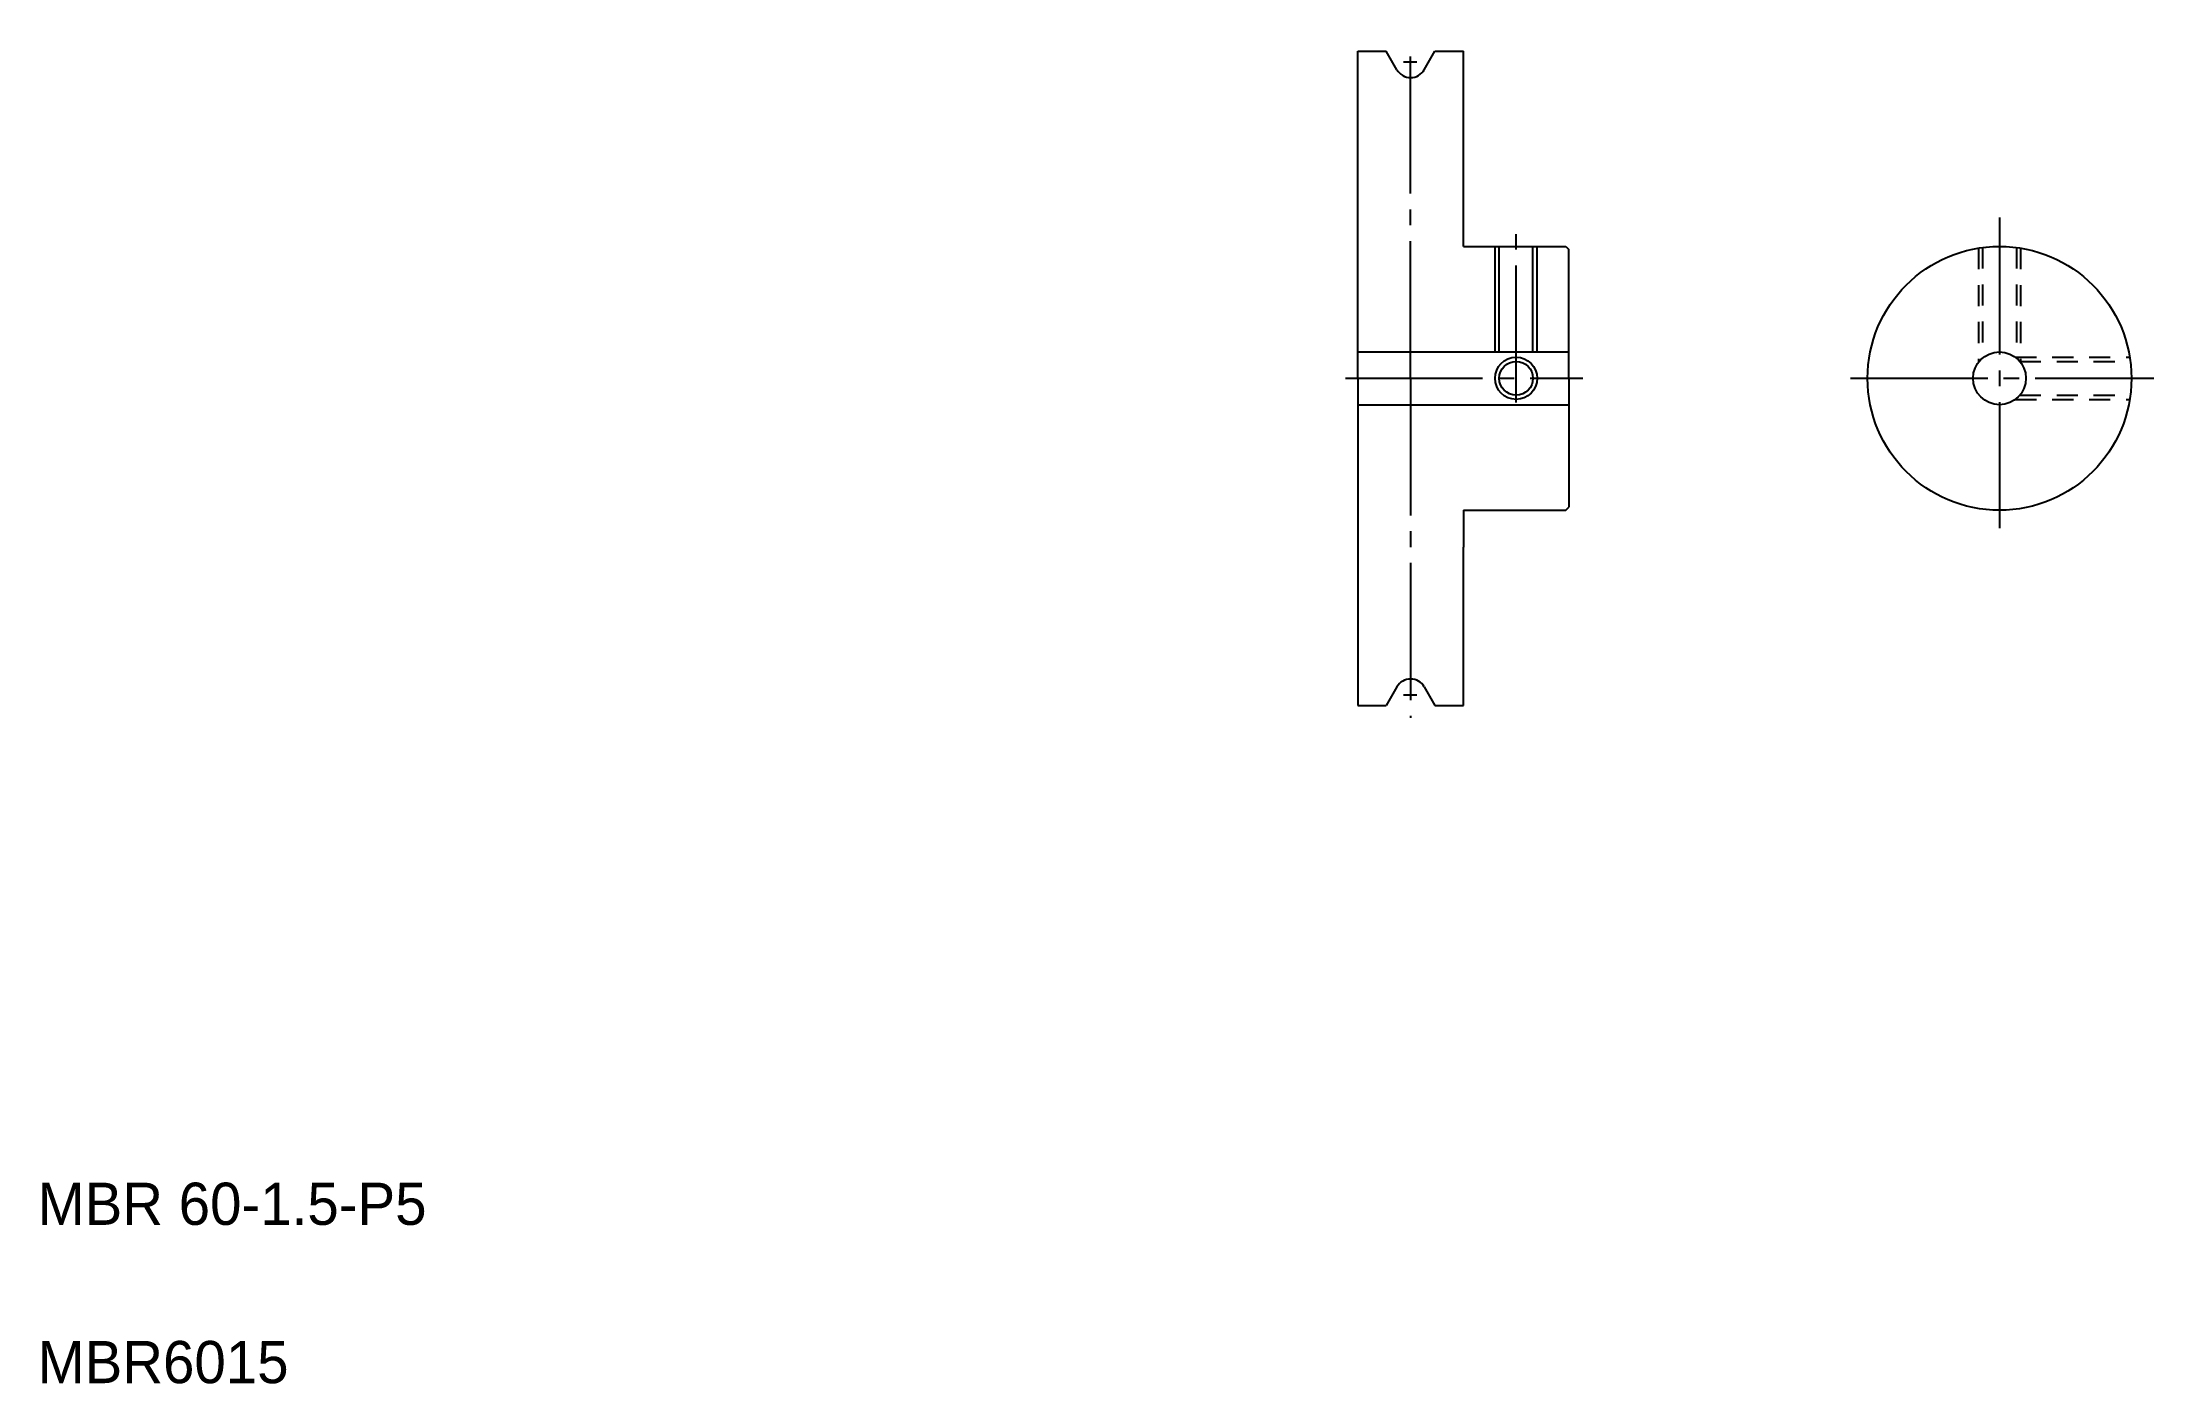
# Model space of a CAD drawing. Extents: x 10 to 211, y 10 to 137.
import ezdxf

# ---------------------------------------------------------------- set-up
doc = ezdxf.new("R2010")
doc.units = 0
doc.linetypes.add('CENTER', pattern=[17.5, 13, -1.5, 1.5, -1.5])
doc.linetypes.add('DASHED', pattern=[3.5, 2, -1.5])
doc.layers.get('0').update_dxf_attribs({"linetype": 'CONTINUOUS'})
doc.layers.add('CENTER', color=1, linetype='CENTER')

msp = doc.modelspace()

# ---------------------------------------------------------------- linework, layer by layer
at = {"color": 7, "linetype": 'CONTINUOUS'}
for p, q in [((135.12, 105.23), (135.12, 136.23)), ((135.12, 136.23), (137.82, 136.23)), ((138.83, 134.48), (137.82, 136.23)), ((141.42, 134.48), (142.43, 136.23)), ((142.43, 136.23), (145.12, 136.23)), ((145.12, 117.73), (145.12, 136.23)), ((145.12, 117.73), (154.82, 117.73)), ((148.52, 107.73), (148.52, 117.73)), ((151.72, 107.73), (151.72, 117.73)), ((154.82, 117.73), (155.12, 117.43)), ((155.12, 105.23), (155.12, 117.43)), ((135.12, 107.73), (155.12, 107.73)), ((135.12, 105.23), (135.12, 89.23)), ((155.12, 105.23), (155.12, 93.03)), ((135.12, 102.73), (155.12, 102.73)), ((135.12, 101.23), (135.12, 101.23)), ((135.12, 97.23), (135.12, 97.23)), ((145.12, 92.73), (154.82, 92.73)), ((145.12, 92.73), (145.12, 89.23)), ((154.82, 92.73), (155.12, 93.03)), ((135.12, 89.23), (135.12, 74.23)), ((145.12, 74.23), (145.12, 89.23)), ((135.12, 74.23), (137.82, 74.23)), ((138.83, 75.98), (137.82, 74.23)), ((141.42, 75.98), (142.43, 74.23)), ((142.43, 74.23), (145.12, 74.23))]:
    msp.add_line(p, q, dxfattribs=at)
at = {"color": 3, "linetype": 'CONTINUOUS'}
for p, q in [((148.12, 107.73), (148.12, 117.73)), ((152.12, 107.73), (152.12, 117.73))]:
    msp.add_line(p, q, dxfattribs=at)
at = {"color": 3, "linetype": 'DASHED'}
for p, q in [((193.93, 117.57), (193.93, 106.73)), ((194.33, 117.63), (194.33, 107.15)), ((197.53, 117.63), (197.53, 107.15)), ((197.93, 117.57), (197.93, 106.73)), ((197.43, 107.23), (208.27, 107.23)), ((197.85, 106.83), (208.33, 106.83)), ((197.43, 103.23), (208.27, 103.23)), ((197.85, 103.63), (208.33, 103.63))]:
    msp.add_line(p, q, dxfattribs=at)
at = {"color": 7, "linetype": 'CONTINUOUS'}
for centre, radius in [((195.93, 105.23), 12.5), ((150.12, 105.23), 1.6), ((195.93, 105.23), 2.5)]:
    msp.add_circle(centre, radius, dxfattribs=at)
at = {"color": 3, "linetype": 'CONTINUOUS'}
msp.add_circle((150.12, 105.23), 2, dxfattribs=at)
at = {"color": 7, "linetype": 'CONTINUOUS'}
for centre, start, end in [((140.12, 135.23), 210, 330), ((140.12, 75.23), 30, 150)]:
    msp.add_arc(centre, 1.5, start, end, dxfattribs=at)
at = {"layer": 'CENTER', "color": 1, "linetype": 'CENTER'}
for p, q in [((140.12, 105.23), (140.12, 137.08)), ((139.44, 135.23), (140.71, 135.23)), ((195.93, 120.48), (195.93, 91.04)), ((150.12, 102.93), (150.12, 118.9)), ((133.94, 105.23), (156.45, 105.23)), ((140.12, 105.23), (140.12, 73.06)), ((181.81, 105.23), (210.55, 105.23)), ((139.44, 75.23), (140.71, 75.23))]:
    msp.add_line(p, q, dxfattribs=at)

# ---------------------------------------------------------------- texts
at = {"color": 7, "linetype": 'CONTINUOUS'}
for s, p in [('MBR 60-1.5-P5', (10, 25)), ('MBR6015', (10, 10))]:
    msp.add_text(s, height=4, dxfattribs=at).set_placement(p)

doc.saveas('drawing.dxf')
